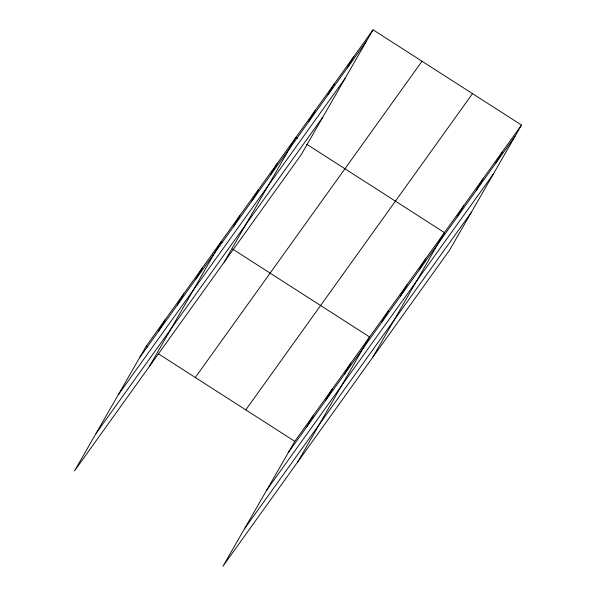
<?xml version="1.0" encoding="UTF-8"?>
<svg xmlns="http://www.w3.org/2000/svg" width="596" height="596" viewBox="0 0 596 596"><rect width="100%" height="100%" fill="white"/><g stroke="black" fill="none" stroke-linecap="round" stroke-linejoin="round"><path stroke-width="0.89" d="M373.029 29.8L146.303 346.045L74.493 470.929L301.218 154.684L373.029 29.8L521.507 125.071L449.697 249.955L222.971 566.2L294.782 441.316L521.507 125.071M158.521 331.234L165.01 319.955M177.228 305.145L183.717 293.865M195.935 279.055L202.416 267.775M149.313 366.57L221.123 241.685L222.658 242.669M233.341 226.875L239.83 215.596M252.048 200.785L258.53 189.506M270.755 174.695L277.237 163.416M224.133 262.21L295.944 137.326L297.471 138.302M308.728 121.726L315.217 110.439M328.001 94.838L334.483 83.559M347.274 67.959L353.756 56.68M307 426.505L313.489 415.226M325.707 400.415L332.195 389.136M344.413 374.325L350.895 363.046M297.791 461.84L369.602 336.956L232.604 249.054M381.82 322.145L388.309 310.866M400.527 296.056L407.008 284.776M419.234 269.966L425.715 258.686M372.612 357.481L444.422 232.596L306.664 144.202M457.207 216.996L463.695 205.709M476.48 190.109L482.969 178.83M495.753 163.23L502.234 151.95M139.822 357.324L366.54 41.079M118.261 394.813L344.987 78.568M96.053 433.441L322.771 117.196M195.302 377.484L422.028 61.239M245.783 409.877L472.509 93.632M288.3 452.595L515.019 136.35M266.74 490.083L493.466 173.838M244.531 528.712L471.25 212.467M146.303 346.045L147.838 347.028M158.551 353.905L294.782 441.316"/></g></svg>
